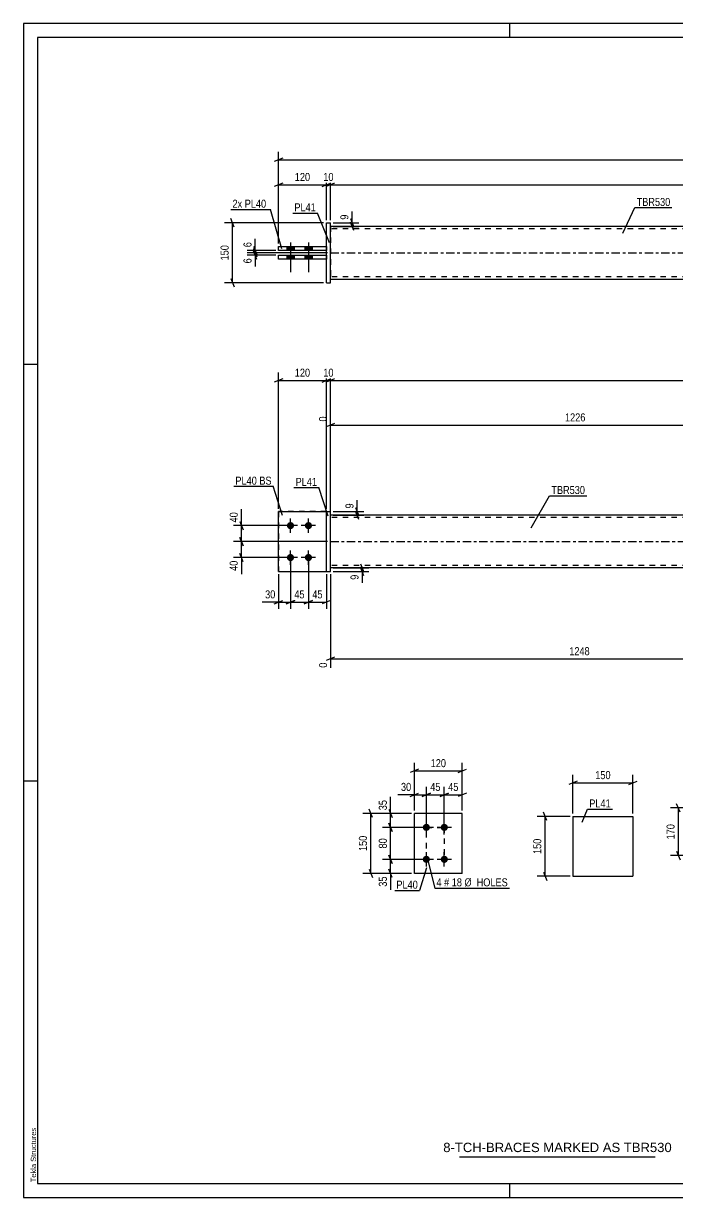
# Model space of a CAD drawing. Header units: millimetres. Extents: x 0 to 594, y 0 to 420.
# Drawn here: x 0 to 234, y 0 to 420 of the extents above; entities that cross this region are included whole.
import ezdxf

# ---------------------------------------------------------------- set-up
doc = ezdxf.new("R2010")
doc.units = ezdxf.units.MM
doc.linetypes.add('DXK_LINE_DOT2', pattern=[3.9198, 1.9599, -1.9599])
doc.linetypes.add('DXK_LINE_DOT3', pattern=[5.9187, 2.979, -0.9799, 0.9799, -0.9799])
doc.styles.add('Arial', font='arial.ttf', dxfattribs={"height": 0.2})
doc.styles.add('Arial Narrow', font='ARIALN.TTF', dxfattribs={"height": 0.2})

# ---------------------------------------------------------------- blocks, each defined once
blk = doc.blocks.new('Unknown-582683068-1128')
at = {"color": 5, "linetype": 'Continuous'}
for p, q in [((594, 420), (0, 420)), ((0, 420), (0, 0)), ((174, 415), (174, 420)), ((589, 415), (5, 415)), ((5, 415), (5, 5)), ((5, 298), (0, 298)), ((5, 149), (0, 149)), ((5, 5), (589, 5)), ((174, 0), (174, 5)), ((0, 0), (594, 0))]:
    blk.add_line(p, q, dxfattribs=at)
at = {"color": 174, "linetype": 'Continuous', "style": 'Arial'}
blk.add_text('Tekla Structures', height=1.9102, rotation=90, dxfattribs=at).set_placement((4.5, 5.5))
blk = doc.blocks.new('Part-582683068-1607 - 1591')
at = {"color": 2, "linetype": 'Continuous'}
for p, q in [((157, 137.4), (139.86, 137.4)), ((139.86, 115.97), (139.86, 137.4)), ((157, 115.97), (157, 137.4)), ((157, 115.97), (139.86, 115.97))]:
    blk.add_line(p, q, dxfattribs=at)
blk = doc.blocks.new('Bolt-582683068-1612 - 1591')
at = {"linetype": 'Continuous'}
for points in [[(144.14, 131.12, -1), (144.14, 133.69, -1)], [(150.57, 131.12, -1), (150.57, 133.69, -1)], [(144.14, 119.69, -1), (144.14, 122.26, -1)], [(150.57, 119.69, -1), (150.57, 122.26, -1)]]:
    blk.add_hatch(color=1, dxfattribs=at).paths.add_polyline_path(points)
at = {"color": 1, "linetype": 'Continuous'}
for p, q in [((144.14, 129.83), (144.14, 134.97)), ((150.57, 129.83), (150.57, 134.97)), ((146.71, 132.4), (141.57, 132.4)), ((153.14, 132.4), (148, 132.4)), ((144.14, 118.4), (144.14, 123.55)), ((150.57, 118.4), (150.57, 123.55)), ((146.71, 120.97), (141.57, 120.97)), ((153.14, 120.97), (148, 120.97))]:
    blk.add_line(p, q, dxfattribs=at)
blk = doc.blocks.new('Part-582683068-1962 - 1949')
at = {"color": 2, "linetype": 'Continuous'}
for p, q in [((91.24, 223.95), (91.24, 245.38)), ((91.24, 245.38), (108.38, 245.38)), ((91.24, 223.95), (108.38, 223.95))]:
    blk.add_line(p, q, dxfattribs=at)
at = {"color": 7, "linetype": 'DXK_LINE_DOT2'}
blk.add_line((108.38, 223.95), (108.38, 245.38), dxfattribs=at)
blk = doc.blocks.new('Part-582683068-1967 - 1949')
at = {"color": 7, "linetype": 'DXK_LINE_DOT2'}
for p, q in [((108.38, 245.38), (91.24, 245.38)), ((91.24, 245.38), (91.24, 223.95)), ((108.38, 223.95), (108.38, 245.38)), ((91.24, 223.95), (108.38, 223.95))]:
    blk.add_line(p, q, dxfattribs=at)
blk = doc.blocks.new('Part-582683068-1972 - 1949')
at = {"color": 2, "linetype": 'Continuous'}
for p, q in [((108.38, 223.95), (108.38, 245.38)), ((108.38, 245.38), (109.81, 245.38)), ((109.81, 223.95), (109.81, 245.38)), ((108.38, 223.95), (109.81, 223.95))]:
    blk.add_line(p, q, dxfattribs=at)
blk = doc.blocks.new('Bolt-582683068-1979 - 1949')
at = {"linetype": 'Continuous'}
for points in [[(95.53, 239.09, -1), (95.53, 241.66, -1)], [(101.96, 239.09, -1), (101.96, 241.66, -1)], [(95.53, 227.66, -1), (95.53, 230.23, -1)], [(101.96, 227.66, -1), (101.96, 230.23, -1)]]:
    blk.add_hatch(color=1, dxfattribs=at).paths.add_polyline_path(points)
at = {"color": 1, "linetype": 'Continuous'}
for p, q in [((98.1, 240.38), (92.96, 240.38)), ((95.53, 237.8), (95.53, 242.95)), ((104.53, 240.38), (99.38, 240.38)), ((101.96, 237.8), (101.96, 242.95)), ((95.53, 226.38), (95.53, 231.52)), ((101.96, 226.38), (101.96, 231.52)), ((98.1, 228.95), (92.96, 228.95)), ((104.53, 228.95), (99.38, 228.95))]:
    blk.add_line(p, q, dxfattribs=at)
blk = doc.blocks.new('Part-582683068-1997 - 1949')
at = {"linetype": 'Continuous'}
blk.add_hatch(color=2, dxfattribs=at).paths.add_polyline_path([(449.65, 244.09), (448.85, 245.49), (450.45, 245.49)])
at = {"color": 2, "linetype": 'Continuous'}
for p, q in [((492.51, 244.09), (109.81, 244.09)), ((449.65, 244.09), (448.85, 245.49)), ((448.85, 245.49), (450.45, 245.49)), ((450.45, 245.49), (449.65, 244.09)), ((492.51, 225.23), (109.81, 225.23))]:
    blk.add_line(p, q, dxfattribs=at)
at = {"color": 7, "linetype": 'DXK_LINE_DOT2'}
for p, q in [((109.81, 225.23), (109.81, 244.09)), ((284.85, 244.09), (284.85, 243.23)), ((309.87, 244.09), (309.87, 243.23)), ((492.51, 244.09), (492.51, 225.23)), ((492.51, 243.23), (109.81, 243.23)), ((492.51, 226.09), (109.81, 226.09)), ((287.76, 225.23), (287.76, 226.09)), ((312.78, 225.23), (312.78, 226.09))]:
    blk.add_line(p, q, dxfattribs=at)
at = {"color": 7, "linetype": 'DXK_LINE_DOT3'}
blk.add_line((109.81, 234.66), (492.51, 234.66), dxfattribs=at)
at = {"color": 2, "linetype": 'Continuous'}
blk.add_circle((449.65, 244.99), 1, dxfattribs=at)
blk = doc.blocks.new('Part-582683068-2447 - 2424')
at = {"color": 2, "linetype": 'Continuous'}
for p, q in [((91.24, 338.84), (91.24, 340.26)), ((91.24, 340.26), (108.38, 340.26)), ((108.38, 340.26), (108.38, 338.84)), ((108.38, 338.84), (91.24, 338.84))]:
    blk.add_line(p, q, dxfattribs=at)
blk = doc.blocks.new('Bolt-582683068-2432 - 2424')
at = {"linetype": 'Continuous'}
for points in [[(94.24, 338.84), (96.81, 338.84), (96.81, 340.26), (94.24, 340.26)], [(94.24, 338.84), (96.81, 338.84), (96.81, 340.26), (94.24, 340.26)], [(100.67, 338.84), (103.24, 338.84), (103.24, 340.26), (100.67, 340.26)], [(100.67, 338.84), (103.24, 338.84), (103.24, 340.26), (100.67, 340.26)], [(94.24, 335.69), (96.81, 335.69), (96.81, 337.12), (94.24, 337.12)], [(94.24, 335.69), (96.81, 335.69), (96.81, 337.12), (94.24, 337.12)], [(100.67, 335.69), (103.24, 335.69), (103.24, 337.12), (100.67, 337.12)], [(100.67, 335.69), (103.24, 335.69), (103.24, 337.12), (100.67, 337.12)]]:
    blk.add_hatch(color=1, dxfattribs=at).paths.add_polyline_path(points)
at = {"color": 1, "linetype": 'Continuous'}
for p, q in [((94.24, 340.26), (94.24, 338.84)), ((94.24, 340.26), (94.24, 338.84)), ((95.53, 341.69), (95.53, 330.98)), ((95.53, 341.69), (95.53, 330.98)), ((96.81, 340.26), (96.81, 338.84)), ((96.81, 340.26), (96.81, 338.84)), ((100.67, 340.26), (100.67, 338.84)), ((100.67, 340.26), (100.67, 338.84)), ((101.96, 341.69), (101.96, 330.98)), ((101.96, 341.69), (101.96, 330.98)), ((103.24, 340.26), (103.24, 338.84)), ((103.24, 340.26), (103.24, 338.84)), ((94.24, 337.12), (94.24, 335.69)), ((94.24, 337.12), (94.24, 335.69)), ((96.81, 337.12), (96.81, 335.69)), ((96.81, 337.12), (96.81, 335.69)), ((100.67, 337.12), (100.67, 335.69)), ((100.67, 337.12), (100.67, 335.69)), ((103.24, 337.12), (103.24, 335.69)), ((103.24, 337.12), (103.24, 335.69))]:
    blk.add_line(p, q, dxfattribs=at)
blk = doc.blocks.new('Part-582683068-2442 - 2424')
at = {"color": 2, "linetype": 'Continuous'}
for p, q in [((108.38, 327.26), (108.38, 348.69)), ((108.38, 348.69), (109.81, 348.69)), ((109.81, 327.26), (109.81, 348.69)), ((108.38, 327.26), (109.81, 327.26))]:
    blk.add_line(p, q, dxfattribs=at)
blk = doc.blocks.new('Part-582683068-2462 - 2424')
at = {"linetype": 'Continuous'}
blk.add_hatch(color=2, dxfattribs=at).paths.add_polyline_path([(449.65, 337.98), (448.85, 339.38), (450.45, 339.38)])
at = {"color": 2, "linetype": 'Continuous'}
for p, q in [((492.51, 347.4), (109.81, 347.4)), ((284.85, 338.83), (284.85, 338.98)), ((284.85, 338.98), (309.87, 338.98)), ((284.85, 336.98), (284.85, 337.12)), ((309.87, 336.98), (284.85, 336.98)), ((287.76, 338.83), (287.76, 338.98)), ((287.76, 336.98), (287.76, 337.12)), ((309.87, 338.98), (309.87, 336.98)), ((449.65, 337.98), (448.85, 339.38)), ((448.85, 339.38), (450.45, 339.38)), ((450.45, 339.38), (449.65, 337.98)), ((109.81, 328.55), (492.51, 328.55))]:
    blk.add_line(p, q, dxfattribs=at)
at = {"color": 7, "linetype": 'DXK_LINE_DOT2'}
for p, q in [((109.81, 347.4), (109.81, 328.55)), ((492.51, 346.55), (109.81, 346.55)), ((492.51, 328.55), (492.51, 347.4)), ((284.85, 338.98), (284.85, 337.12)), ((287.76, 338.98), (287.76, 337.12)), ((309.87, 338.98), (312.78, 338.98)), ((312.78, 336.98), (309.87, 336.98)), ((312.78, 338.98), (312.78, 336.98)), ((492.51, 329.4), (109.81, 329.4))]:
    blk.add_line(p, q, dxfattribs=at)
at = {"color": 7, "linetype": 'DXK_LINE_DOT3'}
blk.add_line((109.81, 337.98), (492.51, 337.98), dxfattribs=at)
at = {"color": 2, "linetype": 'Continuous'}
blk.add_circle((449.65, 338.88), 1, dxfattribs=at)
blk = doc.blocks.new('Part-582683068-2480 - 2424')
at = {"color": 2, "linetype": 'Continuous'}
for p, q in [((91.24, 337.12), (108.38, 337.12)), ((91.24, 335.69), (91.24, 337.12)), ((108.38, 337.12), (108.38, 335.69)), ((108.38, 335.69), (91.24, 335.69))]:
    blk.add_line(p, q, dxfattribs=at)
blk = doc.blocks.new('Part-582683068-1567 - 1551')
at = {"color": 2, "linetype": 'Continuous'}
for p, q in [((196.61, 136.34), (196.61, 114.92)), ((196.61, 136.34), (218.04, 136.34)), ((218.04, 136.34), (218.04, 114.92)), ((196.61, 114.92), (218.04, 114.92))]:
    blk.add_line(p, q, dxfattribs=at)
blk = doc.blocks.new('Rectangle-582683068-1727 - 1591')
at = {"color": 1, "linetype": 'DXK_LINE_DOT2'}
blk.add_lwpolyline([(144.14, 132.4), (150.57, 132.4), (150.57, 120.97), (144.14, 120.97), (144.14, 132.4)], close=True, dxfattribs=at)
blk = doc.blocks.new('StraightDimension-582683068-4100 - 3805')
at = {"color": 7, "linetype": 'Continuous'}
for p, q in [((247.11, 139.35), (231.45, 139.35)), ((234.9, 137.85), (233.7, 140.85)), ((234.3, 122.35), (234.3, 139.35)), ((247.11, 122.35), (231.45, 122.35)), ((233.7, 123.85), (234.9, 120.85))]:
    blk.add_line(p, q, dxfattribs=at)
at = {"color": 0}
blk.add_wipeout([(233.55, 134.2), (229.35, 134.2), (229.35, 127.51), (233.55, 127.51)], dxfattribs=at)
at = {"color": 3, "style": 'Arial Narrow'}
blk.add_text('170', height=2.863, rotation=90.0002, dxfattribs=at).set_placement((232.95, 128.11))
blk = doc.blocks.new('StraightDimension-582683068-1647 - 1591')
at = {"color": 7, "linetype": 'Continuous'}
for p, q in [((142.64, 143.51), (145.64, 144.71)), ((144.14, 133.4), (144.14, 146.96)), ((144.14, 144.11), (150.57, 144.11)), ((152.07, 144.71), (149.07, 143.51)), ((150.57, 133.4), (150.57, 146.96))]:
    blk.add_line(p, q, dxfattribs=at)
at = {"color": 0}
blk.add_wipeout([(149.78, 144.86), (149.78, 149.06), (144.93, 149.06), (144.93, 144.86)], dxfattribs=at)
at = {"color": 3, "style": 'Arial Narrow'}
blk.add_text('45', height=2.863, dxfattribs=at).set_placement((145.53, 145.46))
blk = doc.blocks.new('StraightDimension-582683068-1614 - 1591')
at = {"color": 7, "linetype": 'Continuous'}
for p, q in [((139.86, 138.4), (139.86, 155.46)), ((157, 138.4), (157, 155.46)), ((141.36, 153.21), (138.36, 152.01)), ((139.86, 152.61), (157, 152.61)), ((155.5, 152.01), (158.5, 153.21))]:
    blk.add_line(p, q, dxfattribs=at)
at = {"color": 0}
blk.add_wipeout([(151.77, 153.36), (151.77, 157.56), (145.09, 157.56), (145.09, 153.36)], dxfattribs=at)
at = {"color": 3, "style": 'Arial Narrow'}
blk.add_text('120', height=2.863, dxfattribs=at).set_placement((145.69, 153.96))
blk = doc.blocks.new('StraightDimension-582683068-1634 - 1591')
at = {"color": 7, "linetype": 'Continuous'}
for p, q in [((138.36, 143.51), (141.36, 144.71)), ((139.86, 138.4), (139.86, 146.96)), ((139.86, 144.11), (144.14, 144.11)), ((145.64, 144.71), (142.64, 143.51)), ((144.14, 133.4), (144.14, 146.96))]:
    blk.add_line(p, q, dxfattribs=at)
at = {"color": 0}
blk.add_wipeout([(139.33, 144.86), (139.33, 149.06), (134.47, 149.06), (134.47, 144.86)], dxfattribs=at)
at = {"color": 7, "linetype": 'Continuous'}
blk.add_line((139.86, 144.11), (133.95, 144.11), dxfattribs=at)
blk.add_line((139.86, 144.11), (133.95, 144.11), dxfattribs=at)
at = {"color": 3, "style": 'Arial Narrow'}
blk.add_text('30', height=2.863, dxfattribs=at).set_placement((135.07, 145.46))
blk = doc.blocks.new('StraightDimension-582683068-1657 - 1591')
at = {"color": 7, "linetype": 'Continuous'}
for p, q in [((149.07, 143.51), (152.07, 144.71)), ((150.57, 133.4), (150.57, 146.96)), ((150.57, 144.11), (157, 144.11)), ((158.5, 144.71), (155.5, 143.51)), ((157, 138.4), (157, 146.96))]:
    blk.add_line(p, q, dxfattribs=at)
at = {"color": 0}
blk.add_wipeout([(156.21, 144.86), (156.21, 149.06), (151.36, 149.06), (151.36, 144.86)], dxfattribs=at)
at = {"color": 3, "style": 'Arial Narrow'}
blk.add_text('45', height=2.863, dxfattribs=at).set_placement((151.96, 145.46))
blk = doc.blocks.new('StraightDimension-582683068-1674 - 1591')
at = {"color": 7, "linetype": 'Continuous'}
for p, q in [((124.83, 135.9), (123.63, 138.9)), ((138.86, 137.4), (121.38, 137.4)), ((124.23, 115.97), (124.23, 137.4)), ((138.86, 115.97), (121.38, 115.97)), ((123.63, 117.47), (124.83, 114.47))]:
    blk.add_line(p, q, dxfattribs=at)
at = {"color": 0}
blk.add_wipeout([(123.48, 130.03), (119.28, 130.03), (119.28, 123.35), (123.48, 123.35)], dxfattribs=at)
at = {"color": 3, "style": 'Arial Narrow'}
blk.add_text('150', height=2.863, rotation=90.0002, dxfattribs=at).set_placement((122.88, 123.95))
blk = doc.blocks.new('StraightDimension-582683068-1691 - 1591')
at = {"color": 7, "linetype": 'Continuous'}
for p, q in [((130.75, 122.47), (131.95, 119.47)), ((143.14, 120.97), (128.5, 120.97)), ((131.35, 115.97), (131.35, 120.97)), ((138.86, 115.97), (128.5, 115.97)), ((131.95, 114.47), (130.75, 117.47))]:
    blk.add_line(p, q, dxfattribs=at)
at = {"color": 0}
blk.add_wipeout([(130.6, 115.45), (126.4, 115.45), (126.4, 110.59), (130.6, 110.59)], dxfattribs=at)
at = {"color": 7, "linetype": 'Continuous'}
blk.add_line((131.35, 115.97), (131.35, 110.07), dxfattribs=at)
blk.add_line((131.35, 115.97), (131.35, 110.07), dxfattribs=at)
at = {"color": 3, "style": 'Arial Narrow'}
blk.add_text('35', height=2.863, rotation=90.0002, dxfattribs=at).set_placement((130, 111.19))
blk = doc.blocks.new('StraightDimension-582683068-1704 - 1591')
at = {"color": 7, "linetype": 'Continuous'}
for p, q in [((143.14, 132.4), (128.5, 132.4)), ((130.75, 133.9), (131.95, 130.9)), ((131.35, 120.97), (131.35, 132.4)), ((131.95, 119.47), (130.75, 122.47)), ((143.14, 120.97), (128.5, 120.97))]:
    blk.add_line(p, q, dxfattribs=at)
at = {"color": 0}
blk.add_wipeout([(130.6, 129.12), (126.4, 129.12), (126.4, 124.26), (130.6, 124.26)], dxfattribs=at)
at = {"color": 3, "style": 'Arial Narrow'}
blk.add_text('80', height=2.863, rotation=90.0002, dxfattribs=at).set_placement((130, 124.86))
blk = doc.blocks.new('StraightDimension-582683068-1714 - 1591')
at = {"color": 7, "linetype": 'Continuous'}
for p, q in [((130.75, 138.9), (131.95, 135.9)), ((138.86, 137.4), (128.5, 137.4)), ((131.35, 132.4), (131.35, 137.4)), ((143.14, 132.4), (128.5, 132.4)), ((131.95, 130.9), (130.75, 133.9))]:
    blk.add_line(p, q, dxfattribs=at)
at = {"color": 0}
blk.add_wipeout([(130.6, 142.78), (126.4, 142.78), (126.4, 137.93), (130.6, 137.93)], dxfattribs=at)
at = {"color": 7, "linetype": 'Continuous'}
blk.add_line((131.35, 137.4), (131.35, 143.31), dxfattribs=at)
blk.add_line((131.35, 137.4), (131.35, 143.31), dxfattribs=at)
at = {"color": 3, "style": 'Arial Narrow'}
blk.add_text('35', height=2.863, rotation=90.0002, dxfattribs=at).set_placement((130, 138.53))
blk = doc.blocks.new('StraightDimension-582683068-2064 - 1949')
at = {"color": 7, "linetype": 'Continuous'}
for p, q in [((91.24, 246.38), (91.24, 295.14)), ((108.38, 246.38), (108.38, 295.14)), ((92.74, 292.89), (89.74, 291.69)), ((91.24, 292.29), (108.38, 292.29)), ((106.88, 291.69), (109.88, 292.89))]:
    blk.add_line(p, q, dxfattribs=at)
at = {"color": 0}
blk.add_wipeout([(103.16, 293.04), (103.16, 297.24), (96.47, 297.24), (96.47, 293.04)], dxfattribs=at)
at = {"color": 3, "style": 'Arial Narrow'}
blk.add_text('120', height=2.863, dxfattribs=at).set_placement((97.07, 293.64))
blk = doc.blocks.new('StraightDimension-582683068-2204 - 1949')
at = {"color": 7, "linetype": 'Continuous'}
for p, q in [((94.53, 240.38), (75.15, 240.38)), ((77.4, 241.88), (78.6, 238.88)), ((78, 234.66), (78, 240.38)), ((78.6, 233.16), (77.4, 236.16)), ((108.81, 234.66), (75.15, 234.66))]:
    blk.add_line(p, q, dxfattribs=at)
at = {"color": 0}
blk.add_wipeout([(77.25, 245.76), (73.05, 245.76), (73.05, 240.9), (77.25, 240.9)], dxfattribs=at)
at = {"color": 7, "linetype": 'Continuous'}
blk.add_line((78, 240.38), (78, 246.28), dxfattribs=at)
blk.add_line((78, 240.38), (78, 246.28), dxfattribs=at)
at = {"color": 3, "style": 'Arial Narrow'}
blk.add_text('40', height=2.863, rotation=90.0002, dxfattribs=at).set_placement((76.65, 241.5))
blk = doc.blocks.new('StraightDimension-582683068-2311 - 1949')
at = {"color": 7, "linetype": 'Continuous'}
for p, q in [((101.96, 227.95), (101.96, 210.59)), ((108.38, 222.95), (108.38, 210.59)), ((100.46, 212.39), (103.46, 213.59)), ((101.96, 212.99), (108.38, 212.99)), ((109.88, 213.59), (106.88, 212.39))]:
    blk.add_line(p, q, dxfattribs=at)
at = {"color": 0}
blk.add_wipeout([(107.6, 213.74), (107.6, 217.94), (102.74, 217.94), (102.74, 213.74)], dxfattribs=at)
at = {"color": 3, "style": 'Arial Narrow'}
blk.add_text('45', height=2.863, dxfattribs=at).set_placement((103.34, 214.34))
blk = doc.blocks.new('StraightDimension-582683068-2325 - 1949')
at = {"color": 7, "linetype": 'Continuous'}
for p, q in [((284.99, 245.09), (284.99, 284.91)), ((109.81, 245.09), (109.81, 279.43)), ((111.31, 276.9), (108.31, 275.7)), ((109.81, 276.3), (284.99, 276.3)), ((283.49, 275.7), (286.49, 276.9))]:
    blk.add_line(p, q, dxfattribs=at)
at = {"color": 0, "linetype": 'Continuous'}
for points in [[(284.39, 285.51), (280.19, 285.51), (280.19, 277), (284.39, 277)], [(109.21, 280.03), (105.01, 280.03), (105.01, 277), (109.21, 277)]]:
    blk.add_wipeout(points, dxfattribs=at)
at = {"color": 0}
blk.add_wipeout([(201.66, 277.05), (201.66, 281.25), (193.15, 281.25), (193.15, 277.05)], dxfattribs=at)
at = {"color": 3, "linetype": 'Continuous', "style": 'Arial Narrow'}
for s, height, p in [('1226', 2.863, (283.79, 277.6)), ('0', 2.86, (108.61, 277.6))]:
    blk.add_text(s, height=height, rotation=90.0002, dxfattribs=at).set_placement(p)
at = {"color": 3, "style": 'Arial Narrow'}
blk.add_text('1226', height=2.863, dxfattribs=at).set_placement((193.75, 277.65))
blk = doc.blocks.new('StraightDimension-582683068-2038 - 1949')
at = {"color": 7, "linetype": 'Continuous'}
for p, q in [((109.81, 246.38), (109.81, 295.14)), ((492.51, 246.38), (492.51, 295.14)), ((111.31, 292.89), (108.31, 291.69)), ((109.81, 292.29), (492.51, 292.29)), ((491.01, 291.69), (494.01, 292.89))]:
    blk.add_line(p, q, dxfattribs=at)
at = {"color": 0}
blk.add_wipeout([(305.42, 293.04), (305.42, 297.24), (296.91, 297.24), (296.91, 293.04)], dxfattribs=at)
at = {"color": 3, "style": 'Arial Narrow'}
blk.add_text('2679', height=2.863, dxfattribs=at).set_placement((297.51, 293.64))
blk = doc.blocks.new('StraightDimension-582683068-2047 - 1949')
at = {"color": 7, "linetype": 'Continuous'}
for p, q in [((108.38, 246.38), (108.38, 295.14)), ((109.81, 246.38), (109.81, 295.14)), ((106.88, 291.69), (109.88, 292.89)), ((111.31, 292.89), (108.31, 291.69)), ((108.38, 292.29), (109.81, 292.29))]:
    blk.add_line(p, q, dxfattribs=at)
at = {"color": 0}
blk.add_wipeout([(111.53, 293.04), (111.53, 297.24), (106.67, 297.24), (106.67, 293.04)], dxfattribs=at)
at = {"color": 3, "style": 'Arial Narrow'}
blk.add_text('10', height=2.863, dxfattribs=at).set_placement((107.27, 293.64))
blk = doc.blocks.new('StraightDimension-582683068-2283 - 1949')
at = {"color": 7, "linetype": 'Continuous'}
for p, q in [((109.81, 222.95), (109.81, 189.53)), ((288.04, 224.23), (288.04, 184.04)), ((111.31, 193.26), (108.31, 192.06)), ((286.54, 192.06), (289.54, 193.26)), ((109.81, 192.66), (288.04, 192.66))]:
    blk.add_line(p, q, dxfattribs=at)
at = {"color": 0}
blk.add_wipeout([(203.18, 193.41), (203.18, 197.61), (194.67, 197.61), (194.67, 193.41)], dxfattribs=at)
at = {"color": 0, "linetype": 'Continuous'}
for points in [[(109.21, 191.96), (105.01, 191.96), (105.01, 188.93), (109.21, 188.93)], [(287.44, 191.96), (283.24, 191.96), (283.24, 183.44), (287.44, 183.44)]]:
    blk.add_wipeout(points, dxfattribs=at)
at = {"color": 3, "style": 'Arial Narrow'}
blk.add_text('1248', height=2.863, dxfattribs=at).set_placement((195.27, 194.01))
at = {"color": 3, "linetype": 'Continuous', "style": 'Arial Narrow'}
for s, height, p in [('0', 2.86, (108.61, 189.53)), ('1248', 2.863, (286.84, 184.04))]:
    blk.add_text(s, height=height, rotation=90.0002, dxfattribs=at).set_placement(p)
blk = doc.blocks.new('StraightDimension-582683068-2217 - 1949')
at = {"color": 7, "linetype": 'Continuous'}
for p, q in [((77.4, 236.16), (78.6, 233.16)), ((108.81, 234.66), (75.15, 234.66)), ((78, 228.95), (78, 234.66)), ((94.53, 228.95), (75.15, 228.95)), ((78.6, 227.45), (77.4, 230.45))]:
    blk.add_line(p, q, dxfattribs=at)
at = {"color": 0}
blk.add_wipeout([(77.25, 228.42), (73.05, 228.42), (73.05, 223.57), (77.25, 223.57)], dxfattribs=at)
at = {"color": 7, "linetype": 'Continuous'}
blk.add_line((78, 228.95), (78, 223.04), dxfattribs=at)
blk.add_line((78, 228.95), (78, 223.04), dxfattribs=at)
at = {"color": 3, "style": 'Arial Narrow'}
blk.add_text('40', height=2.863, rotation=90.0002, dxfattribs=at).set_placement((76.65, 224.17))
blk = doc.blocks.new('StraightDimension-582683068-2231 - 1949')
at = {"color": 7, "linetype": 'Continuous'}
for p, q in [((110.81, 245.38), (121.81, 245.38)), ((110.81, 244.09), (121.81, 244.09)), ((118.81, 246.88), (120.01, 243.88)), ((120.01, 242.59), (118.81, 245.59)), ((119.41, 244.09), (119.41, 245.38))]:
    blk.add_line(p, q, dxfattribs=at)
at = {"color": 0}
blk.add_wipeout([(118.66, 248.93), (114.46, 248.93), (114.46, 245.9), (118.66, 245.9)], dxfattribs=at)
at = {"color": 7, "linetype": 'Continuous'}
blk.add_line((119.41, 245.38), (119.41, 249.45), dxfattribs=at)
blk.add_line((119.41, 245.38), (119.41, 249.45), dxfattribs=at)
at = {"color": 3, "style": 'Arial Narrow'}
blk.add_text('9', height=2.86, rotation=90.0002, dxfattribs=at).set_placement((118.06, 246.5))
blk = doc.blocks.new('StraightDimension-582683068-2240 - 1949')
at = {"color": 7, "linetype": 'Continuous'}
for p, q in [((110.81, 225.23), (123.62, 225.23)), ((110.81, 223.95), (123.62, 223.95)), ((120.62, 226.73), (121.82, 223.73)), ((121.82, 222.45), (120.62, 225.45)), ((121.22, 223.95), (121.22, 225.23))]:
    blk.add_line(p, q, dxfattribs=at)
at = {"color": 0}
blk.add_wipeout([(120.47, 223.42), (116.27, 223.42), (116.27, 220.39), (120.47, 220.39)], dxfattribs=at)
at = {"color": 7, "linetype": 'Continuous'}
blk.add_line((121.22, 223.95), (121.22, 219.87), dxfattribs=at)
blk.add_line((121.22, 223.95), (121.22, 219.87), dxfattribs=at)
at = {"color": 3, "style": 'Arial Narrow'}
blk.add_text('9', height=2.86, rotation=90.0002, dxfattribs=at).set_placement((119.87, 220.99))
blk = doc.blocks.new('StraightDimension-582683068-2294 - 1949')
at = {"color": 7, "linetype": 'Continuous'}
for p, q in [((95.53, 227.95), (95.53, 210.59)), ((91.24, 222.95), (91.24, 210.59)), ((89.74, 212.39), (92.74, 213.59)), ((91.24, 212.99), (95.53, 212.99)), ((97.03, 213.59), (94.03, 212.39))]:
    blk.add_line(p, q, dxfattribs=at)
at = {"color": 0}
blk.add_wipeout([(90.72, 213.74), (90.72, 217.94), (85.86, 217.94), (85.86, 213.74)], dxfattribs=at)
at = {"color": 7, "linetype": 'Continuous'}
blk.add_line((91.24, 212.99), (85.34, 212.99), dxfattribs=at)
blk.add_line((91.24, 212.99), (85.34, 212.99), dxfattribs=at)
at = {"color": 3, "style": 'Arial Narrow'}
blk.add_text('30', height=2.863, dxfattribs=at).set_placement((86.46, 214.34))
blk = doc.blocks.new('StraightDimension-582683068-2304 - 1949')
at = {"color": 7, "linetype": 'Continuous'}
for p, q in [((95.53, 227.95), (95.53, 210.59)), ((101.96, 227.95), (101.96, 210.59)), ((94.03, 212.39), (97.03, 213.59)), ((95.53, 212.99), (101.96, 212.99)), ((103.46, 213.59), (100.46, 212.39))]:
    blk.add_line(p, q, dxfattribs=at)
at = {"color": 0}
blk.add_wipeout([(101.17, 213.74), (101.17, 217.94), (96.31, 217.94), (96.31, 213.74)], dxfattribs=at)
at = {"color": 3, "style": 'Arial Narrow'}
blk.add_text('45', height=2.863, dxfattribs=at).set_placement((96.91, 214.34))
blk = doc.blocks.new('StraightDimension-582683068-2594 - 2424')
at = {"color": 7, "linetype": 'Continuous'}
for p, q in [((107.38, 348.69), (71.89, 348.69)), ((75.34, 347.19), (74.14, 350.19)), ((74.74, 327.26), (74.74, 348.69)), ((74.14, 328.76), (75.34, 325.76)), ((107.38, 327.26), (71.89, 327.26))]:
    blk.add_line(p, q, dxfattribs=at)
at = {"color": 0}
blk.add_wipeout([(73.99, 341.32), (69.79, 341.32), (69.79, 334.63), (73.99, 334.63)], dxfattribs=at)
at = {"color": 3, "style": 'Arial Narrow'}
blk.add_text('150', height=2.863, rotation=90.0002, dxfattribs=at).set_placement((73.39, 335.23))
blk = doc.blocks.new('StraightDimension-582683068-2482 - 2424')
at = {"color": 7, "linetype": 'Continuous'}
for p, q in [((110.81, 348.69), (119.99, 348.69)), ((116.99, 350.19), (118.19, 347.19)), ((118.19, 345.9), (116.99, 348.9)), ((117.59, 347.4), (117.59, 348.69)), ((110.81, 347.4), (119.99, 347.4))]:
    blk.add_line(p, q, dxfattribs=at)
at = {"color": 0}
blk.add_wipeout([(116.84, 352.24), (112.64, 352.24), (112.64, 349.21), (116.84, 349.21)], dxfattribs=at)
at = {"color": 7, "linetype": 'Continuous'}
blk.add_line((117.59, 348.69), (117.59, 352.77), dxfattribs=at)
blk.add_line((117.59, 348.69), (117.59, 352.77), dxfattribs=at)
at = {"color": 3, "style": 'Arial Narrow'}
blk.add_text('9', height=2.86, rotation=90.0002, dxfattribs=at).set_placement((116.24, 349.81))
blk = doc.blocks.new('StraightDimension-582683068-2543 - 2424')
at = {"color": 7, "linetype": 'Continuous'}
for p, q in [((111.31, 362.91), (108.31, 361.71)), ((109.81, 349.69), (109.81, 365.16)), ((109.81, 362.31), (492.51, 362.31)), ((491.01, 361.71), (494.01, 362.91)), ((492.51, 349.69), (492.51, 365.16))]:
    blk.add_line(p, q, dxfattribs=at)
at = {"color": 0}
blk.add_wipeout([(305.42, 363.06), (305.42, 367.26), (296.91, 367.26), (296.91, 363.06)], dxfattribs=at)
at = {"color": 3, "style": 'Arial Narrow'}
blk.add_text('2679', height=2.863, dxfattribs=at).set_placement((297.51, 363.66))
blk = doc.blocks.new('StraightDimension-582683068-2553 - 2424')
at = {"color": 7, "linetype": 'Continuous'}
for p, q in [((92.74, 362.91), (89.74, 361.71)), ((91.24, 341.26), (91.24, 365.16)), ((91.24, 362.31), (108.38, 362.31)), ((106.88, 361.71), (109.88, 362.91)), ((108.38, 349.69), (108.38, 365.16))]:
    blk.add_line(p, q, dxfattribs=at)
at = {"color": 0}
blk.add_wipeout([(103.16, 363.06), (103.16, 367.26), (96.47, 367.26), (96.47, 363.06)], dxfattribs=at)
at = {"color": 3, "style": 'Arial Narrow'}
blk.add_text('120', height=2.863, dxfattribs=at).set_placement((97.07, 363.66))
blk = doc.blocks.new('StraightDimension-582683068-2563 - 2424')
at = {"color": 7, "linetype": 'Continuous'}
for p, q in [((106.88, 361.71), (109.88, 362.91)), ((111.31, 362.91), (108.31, 361.71)), ((108.38, 349.69), (108.38, 365.16)), ((108.38, 362.31), (109.81, 362.31)), ((109.81, 349.69), (109.81, 365.16))]:
    blk.add_line(p, q, dxfattribs=at)
at = {"color": 0}
blk.add_wipeout([(111.53, 363.06), (111.53, 367.26), (106.67, 367.26), (106.67, 363.06)], dxfattribs=at)
at = {"color": 3, "style": 'Arial Narrow'}
blk.add_text('10', height=2.863, dxfattribs=at).set_placement((107.27, 363.66))
blk = doc.blocks.new('StraightDimension-582683068-2574 - 2424')
at = {"color": 7, "linetype": 'Continuous'}
for p, q in [((91.24, 341.26), (91.24, 374.11)), ((511.08, 341.26), (511.08, 374.11)), ((92.74, 371.86), (89.74, 370.66)), ((91.24, 371.26), (511.08, 371.26)), ((509.58, 370.66), (512.58, 371.86))]:
    blk.add_line(p, q, dxfattribs=at)
at = {"color": 0}
blk.add_wipeout([(305.42, 372.01), (305.42, 376.21), (296.91, 376.21), (296.91, 372.01)], dxfattribs=at)
at = {"color": 3, "style": 'Arial Narrow'}
blk.add_text('2939', height=2.863, dxfattribs=at).set_placement((297.51, 372.61))
blk = doc.blocks.new('StraightDimension-582683068-2605 - 2424')
at = {"color": 7, "linetype": 'Continuous'}
for p, q in [((82.34, 340.34), (83.54, 337.34)), ((90.24, 338.84), (80.09, 338.84)), ((108.81, 337.98), (80.09, 337.98)), ((83.54, 336.48), (82.34, 339.48)), ((82.94, 337.98), (82.94, 338.84))]:
    blk.add_line(p, q, dxfattribs=at)
at = {"color": 0}
blk.add_wipeout([(82.19, 342.39), (77.99, 342.39), (77.99, 339.36), (82.19, 339.36)], dxfattribs=at)
at = {"color": 7, "linetype": 'Continuous'}
blk.add_line((82.94, 338.84), (82.94, 342.91), dxfattribs=at)
blk.add_line((82.94, 338.84), (82.94, 342.91), dxfattribs=at)
at = {"color": 3, "style": 'Arial Narrow'}
blk.add_text('6', height=2.86, rotation=90.0002, dxfattribs=at).set_placement((81.59, 339.96))
blk = doc.blocks.new('StraightDimension-582683068-2621 - 2424')
at = {"color": 7, "linetype": 'Continuous'}
for p, q in [((108.81, 337.98), (80.09, 337.98)), ((90.24, 337.12), (80.09, 337.12)), ((82.34, 339.48), (83.54, 336.48)), ((83.54, 335.62), (82.34, 338.62)), ((82.94, 337.12), (82.94, 337.98))]:
    blk.add_line(p, q, dxfattribs=at)
at = {"color": 0}
blk.add_wipeout([(82.19, 336.6), (77.99, 336.6), (77.99, 333.57), (82.19, 333.57)], dxfattribs=at)
at = {"color": 7, "linetype": 'Continuous'}
blk.add_line((82.94, 337.12), (82.94, 333.04), dxfattribs=at)
blk.add_line((82.94, 337.12), (82.94, 333.04), dxfattribs=at)
at = {"color": 3, "style": 'Arial Narrow'}
blk.add_text('6', height=2.86, rotation=90.0002, dxfattribs=at).set_placement((81.59, 334.17))
blk = doc.blocks.new('StraightDimension-582683068-1569 - 1551')
at = {"color": 7, "linetype": 'Continuous'}
for p, q in [((195.61, 136.34), (183.76, 136.34)), ((187.21, 134.84), (186.01, 137.84)), ((186.61, 114.92), (186.61, 136.34)), ((195.61, 114.92), (183.76, 114.92)), ((186.01, 116.42), (187.21, 113.42))]:
    blk.add_line(p, q, dxfattribs=at)
at = {"color": 0}
blk.add_wipeout([(185.86, 128.97), (181.66, 128.97), (181.66, 122.29), (185.86, 122.29)], dxfattribs=at)
at = {"color": 3, "style": 'Arial Narrow'}
blk.add_text('150', height=2.863, rotation=90.0002, dxfattribs=at).set_placement((185.26, 122.89))
blk = doc.blocks.new('StraightDimension-582683068-1578 - 1551')
at = {"color": 7, "linetype": 'Continuous'}
for p, q in [((198.11, 148.94), (195.11, 147.74)), ((196.61, 137.34), (196.61, 151.19)), ((196.61, 148.34), (218.04, 148.34)), ((216.54, 147.74), (219.54, 148.94)), ((218.04, 137.34), (218.04, 151.19))]:
    blk.add_line(p, q, dxfattribs=at)
at = {"color": 0}
blk.add_wipeout([(210.67, 149.09), (210.67, 153.29), (203.98, 153.29), (203.98, 149.09)], dxfattribs=at)
at = {"color": 3, "style": 'Arial Narrow'}
blk.add_text('150', height=2.863, dxfattribs=at).set_placement((204.58, 149.69))
blk = doc.blocks.new('Unknown-582683068-4213')
at = {"color": 7, "linetype": 'Continuous'}
blk.add_line((156, 14.5), (226, 14.5), dxfattribs=at)
at = {"color": 7, "style": 'Arial'}
blk.add_text('8-TCH-BRACES MARKED AS TBR530', height=3.3428, dxfattribs=at).set_placement((150.19, 16.25))
blk = doc.blocks.new('Mark-582683068-1603 - 1591')
at = {"color": 0}
blk.add_wipeout([(141.09, 110.47), (141.09, 113.47), (133.41, 113.47), (133.41, 110.47)], dxfattribs=at)
blk.add_wipeout([(141.09, 110.47), (141.09, 113.47), (133.41, 113.47), (133.41, 110.47)], dxfattribs=at)
at = {"color": 30, "linetype": 'Continuous'}
for p in [(144.18, 117.91), (132.81, 109.87)]:
    blk.add_line(p, (141.69, 109.87), dxfattribs=at)
at = {"color": 3, "style": 'Arial Narrow'}
blk.add_text('PL40', height=2.863, dxfattribs=at).set_placement((133.41, 110.47))
blk = doc.blocks.new('Mark-582683068-1608 - 1591')
at = {"color": 0}
blk.add_wipeout([(149.59, 111.32), (149.59, 114.32), (147.76, 114.32), (147.76, 111.32)], dxfattribs=at)
blk.add_wipeout([(149.59, 111.32), (149.59, 114.32), (147.76, 114.32), (147.76, 111.32)], dxfattribs=at)
at = {"color": 7, "linetype": 'Continuous'}
blk.add_line((144.51, 121.08), (147.16, 110.72), dxfattribs=at)
at = {"color": 0}
blk.add_wipeout([(152.32, 111.32), (152.32, 114.32), (150.49, 114.32), (150.49, 111.32)], dxfattribs=at)
blk.add_wipeout([(152.32, 111.32), (152.32, 114.32), (150.49, 114.32), (150.49, 111.32)], dxfattribs=at)
at = {"color": 3, "style": 'Arial Narrow'}
blk.add_text('4', height=2.86, dxfattribs=at).set_placement((147.76, 111.32))
at = {"color": 0}
blk.add_wipeout([(156.87, 111.32), (156.87, 114.32), (153.22, 114.32), (153.22, 111.32)], dxfattribs=at)
blk.add_wipeout([(156.87, 111.32), (156.87, 114.32), (153.22, 114.32), (153.22, 111.32)], dxfattribs=at)
at = {"color": 3, "style": 'Arial Narrow'}
blk.add_text('#', height=2.86, dxfattribs=at).set_placement((150.49, 111.32))
at = {"color": 0}
blk.add_wipeout([(173.3, 111.32), (173.3, 114.32), (157.77, 114.32), (157.77, 111.32)], dxfattribs=at)
blk.add_wipeout([(173.3, 111.32), (173.3, 114.32), (157.77, 114.32), (157.77, 111.32)], dxfattribs=at)
at = {"color": 7, "linetype": 'Continuous'}
blk.add_line((147.16, 110.72), (173.9, 110.72), dxfattribs=at)
at = {"color": 3, "style": 'Arial Narrow'}
for s, p in [('18', (153.22, 111.32)), ('Ø  HOLES', (157.77, 111.32))]:
    blk.add_text(s, height=2.863, dxfattribs=at).set_placement(p)
blk = doc.blocks.new('Mark-582683068-1968 - 1949')
at = {"color": 0}
blk.add_wipeout([(105.02, 254.59), (105.02, 257.59), (97.35, 257.59), (97.35, 254.59)], dxfattribs=at)
blk.add_wipeout([(105.02, 254.59), (105.02, 257.59), (97.35, 257.59), (97.35, 254.59)], dxfattribs=at)
at = {"color": 30, "linetype": 'Continuous'}
for p in [(96.75, 253.99), (109.04, 243.7)]:
    blk.add_line(p, (105.62, 253.99), dxfattribs=at)
at = {"color": 3, "style": 'Arial Narrow'}
blk.add_text('PL41', height=2.863, dxfattribs=at).set_placement((97.35, 254.59))
blk = doc.blocks.new('Mark-582683068-1993 - 1949')
at = {"color": 0}
blk.add_wipeout([(200.92, 251.67), (200.92, 254.67), (188.86, 254.67), (188.86, 251.67)], dxfattribs=at)
blk.add_wipeout([(200.92, 251.67), (200.92, 254.67), (188.86, 254.67), (188.86, 251.67)], dxfattribs=at)
at = {"color": 30, "linetype": 'Continuous'}
for p, q in [((181.69, 239.59), (188.26, 251.07)), ((188.26, 251.07), (201.52, 251.07))]:
    blk.add_line(p, q, dxfattribs=at)
at = {"color": 3, "style": 'Arial Narrow'}
blk.add_text('TBR530', height=2.863, dxfattribs=at).set_placement((188.86, 251.67))
blk = doc.blocks.new('MarkSet-582683068-2409 - 1949')
at = {"color": 0}
blk.add_wipeout([(83.49, 255.02), (83.49, 258.02), (75.82, 258.02), (75.82, 255.02)], dxfattribs=at)
blk.add_wipeout([(83.49, 255.02), (83.49, 258.02), (75.82, 258.02), (75.82, 255.02)], dxfattribs=at)
blk.add_wipeout([(88.78, 255.02), (88.78, 258.02), (84.39, 258.02), (84.39, 255.02)], dxfattribs=at)
blk.add_wipeout([(88.78, 255.02), (88.78, 258.02), (84.39, 258.02), (84.39, 255.02)], dxfattribs=at)
at = {"color": 30, "linetype": 'Continuous'}
for p in [(75.22, 254.42), (92.72, 244.03)]:
    blk.add_line(p, (89.38, 254.42), dxfattribs=at)
at = {"color": 3, "style": 'Arial Narrow'}
for s, p in [('PL40', (75.82, 255.02)), ('BS', (84.39, 255.02))]:
    blk.add_text(s, height=2.863, dxfattribs=at).set_placement(p)
blk = doc.blocks.new('Mark-582683068-2438 - 2424')
at = {"color": 0}
blk.add_wipeout([(104.6, 352.8), (104.6, 355.8), (96.93, 355.8), (96.93, 352.8)], dxfattribs=at)
blk.add_wipeout([(104.6, 352.8), (104.6, 355.8), (96.93, 355.8), (96.93, 352.8)], dxfattribs=at)
at = {"color": 30, "linetype": 'Continuous'}
for p in [(96.33, 352.2), (109.49, 341.48)]:
    blk.add_line(p, (105.2, 352.2), dxfattribs=at)
at = {"color": 3, "style": 'Arial Narrow'}
blk.add_text('PL41', height=2.863, dxfattribs=at).set_placement((96.93, 352.8))
blk = doc.blocks.new('Mark-582683068-2458 - 2424')
at = {"color": 0}
blk.add_wipeout([(231.43, 354.72), (231.43, 357.72), (219.38, 357.72), (219.38, 354.72)], dxfattribs=at)
blk.add_wipeout([(231.43, 354.72), (231.43, 357.72), (219.38, 357.72), (219.38, 354.72)], dxfattribs=at)
at = {"color": 30, "linetype": 'Continuous'}
for p, q in [((214.44, 344.96), (218.78, 354.12)), ((218.78, 354.12), (232.03, 354.12))]:
    blk.add_line(p, q, dxfattribs=at)
at = {"color": 3, "style": 'Arial Narrow'}
blk.add_text('TBR530', height=2.863, dxfattribs=at).set_placement((219.38, 354.72))
blk = doc.blocks.new('MarkSet-582683068-2659 - 2424')
at = {"color": 0}
blk.add_wipeout([(78.26, 354.09), (78.26, 357.09), (74.78, 357.09), (74.78, 354.09)], dxfattribs=at)
blk.add_wipeout([(78.26, 354.09), (78.26, 357.09), (74.78, 357.09), (74.78, 354.09)], dxfattribs=at)
blk.add_wipeout([(86.83, 354.09), (86.83, 357.09), (79.16, 357.09), (79.16, 354.09)], dxfattribs=at)
blk.add_wipeout([(86.83, 354.09), (86.83, 357.09), (79.16, 357.09), (79.16, 354.09)], dxfattribs=at)
at = {"color": 30, "linetype": 'Continuous'}
for p in [(74.18, 353.49), (92.45, 339.38)]:
    blk.add_line(p, (88.33, 353.49), dxfattribs=at)
at = {"color": 3, "style": 'Arial Narrow'}
for s, p in [('2x', (74.78, 354.09)), ('PL40', (79.16, 354.09))]:
    blk.add_text(s, height=2.863, dxfattribs=at).set_placement(p)
blk = doc.blocks.new('Mark-582683068-1563 - 1551')
at = {"color": 0}
blk.add_wipeout([(210.09, 139.54), (210.09, 142.54), (202.42, 142.54), (202.42, 139.54)], dxfattribs=at)
blk.add_wipeout([(210.09, 139.54), (210.09, 142.54), (202.42, 142.54), (202.42, 139.54)], dxfattribs=at)
at = {"color": 30, "linetype": 'Continuous'}
for p, q in [((199.86, 134.25), (201.82, 138.94)), ((201.82, 138.94), (210.69, 138.94))]:
    blk.add_line(p, q, dxfattribs=at)
at = {"color": 3, "style": 'Arial Narrow'}
blk.add_text('PL41', height=2.863, dxfattribs=at).set_placement((202.42, 139.54))

msp = doc.modelspace()

# ---------------------------------------------------------------- block references
for name in ['Unknown-582683068-1128', 'Part-582683068-2442 - 2424', 'Part-582683068-2462 - 2424', 'Part-582683068-2447 - 2424', 'Bolt-582683068-2432 - 2424', 'Part-582683068-2480 - 2424', 'Part-582683068-1962 - 1949', 'Part-582683068-1967 - 1949', 'Part-582683068-1972 - 1949', 'Part-582683068-1997 - 1949', 'Bolt-582683068-1979 - 1949', 'Part-582683068-1607 - 1591', 'Bolt-582683068-1612 - 1591', 'Part-582683068-1567 - 1551', 'Rectangle-582683068-1727 - 1591', 'Unknown-582683068-4213']:
    msp.add_blockref(name, (0, 0))

# ---------------------------------------------------------------- next in the draw order: block references
for name in ['StraightDimension-582683068-2594 - 2424', 'StraightDimension-582683068-2482 - 2424', 'StraightDimension-582683068-2064 - 1949', 'StraightDimension-582683068-2311 - 1949', 'StraightDimension-582683068-1647 - 1591', 'StraightDimension-582683068-4100 - 3805', 'StraightDimension-582683068-1569 - 1551']:
    msp.add_blockref(name, (0, 0))

# ---------------------------------------------------------------- next in the draw order: block references
for name in ['StraightDimension-582683068-2543 - 2424', 'StraightDimension-582683068-2204 - 1949', 'StraightDimension-582683068-2283 - 1949', 'StraightDimension-582683068-1614 - 1591', 'StraightDimension-582683068-1578 - 1551']:
    msp.add_blockref(name, (0, 0))

# ---------------------------------------------------------------- next in the draw order: block references
for name in ['StraightDimension-582683068-2553 - 2424', 'StraightDimension-582683068-2325 - 1949', 'MarkSet-582683068-2409 - 1949', 'StraightDimension-582683068-2217 - 1949', 'StraightDimension-582683068-1634 - 1591', 'StraightDimension-582683068-1657 - 1591', 'Mark-582683068-1563 - 1551']:
    msp.add_blockref(name, (0, 0))

# ---------------------------------------------------------------- next in the draw order: block references
for name in ['StraightDimension-582683068-2563 - 2424', 'StraightDimension-582683068-2038 - 1949', 'StraightDimension-582683068-2294 - 1949', 'StraightDimension-582683068-2240 - 1949', 'StraightDimension-582683068-1674 - 1591']:
    msp.add_blockref(name, (0, 0))

# ---------------------------------------------------------------- next in the draw order: block references
for name in ['StraightDimension-582683068-2574 - 2424', 'StraightDimension-582683068-2047 - 1949', 'Mark-582683068-1993 - 1949', 'StraightDimension-582683068-2304 - 1949', 'StraightDimension-582683068-1691 - 1591']:
    msp.add_blockref(name, (0, 0))

# ---------------------------------------------------------------- next in the draw order: block references
for name in ['Mark-582683068-2458 - 2424', 'StraightDimension-582683068-2605 - 2424', 'StraightDimension-582683068-2231 - 1949', 'StraightDimension-582683068-1704 - 1591']:
    msp.add_blockref(name, (0, 0))

# ---------------------------------------------------------------- next in the draw order: block references
for name in ['StraightDimension-582683068-2621 - 2424', 'Mark-582683068-1968 - 1949', 'StraightDimension-582683068-1714 - 1591', 'Mark-582683068-1603 - 1591']:
    msp.add_blockref(name, (0, 0))

# ---------------------------------------------------------------- next in the draw order: block references
for name in ['MarkSet-582683068-2659 - 2424', 'Mark-582683068-2438 - 2424', 'Mark-582683068-1608 - 1591']:
    msp.add_blockref(name, (0, 0))

doc.saveas('drawing.dxf')
